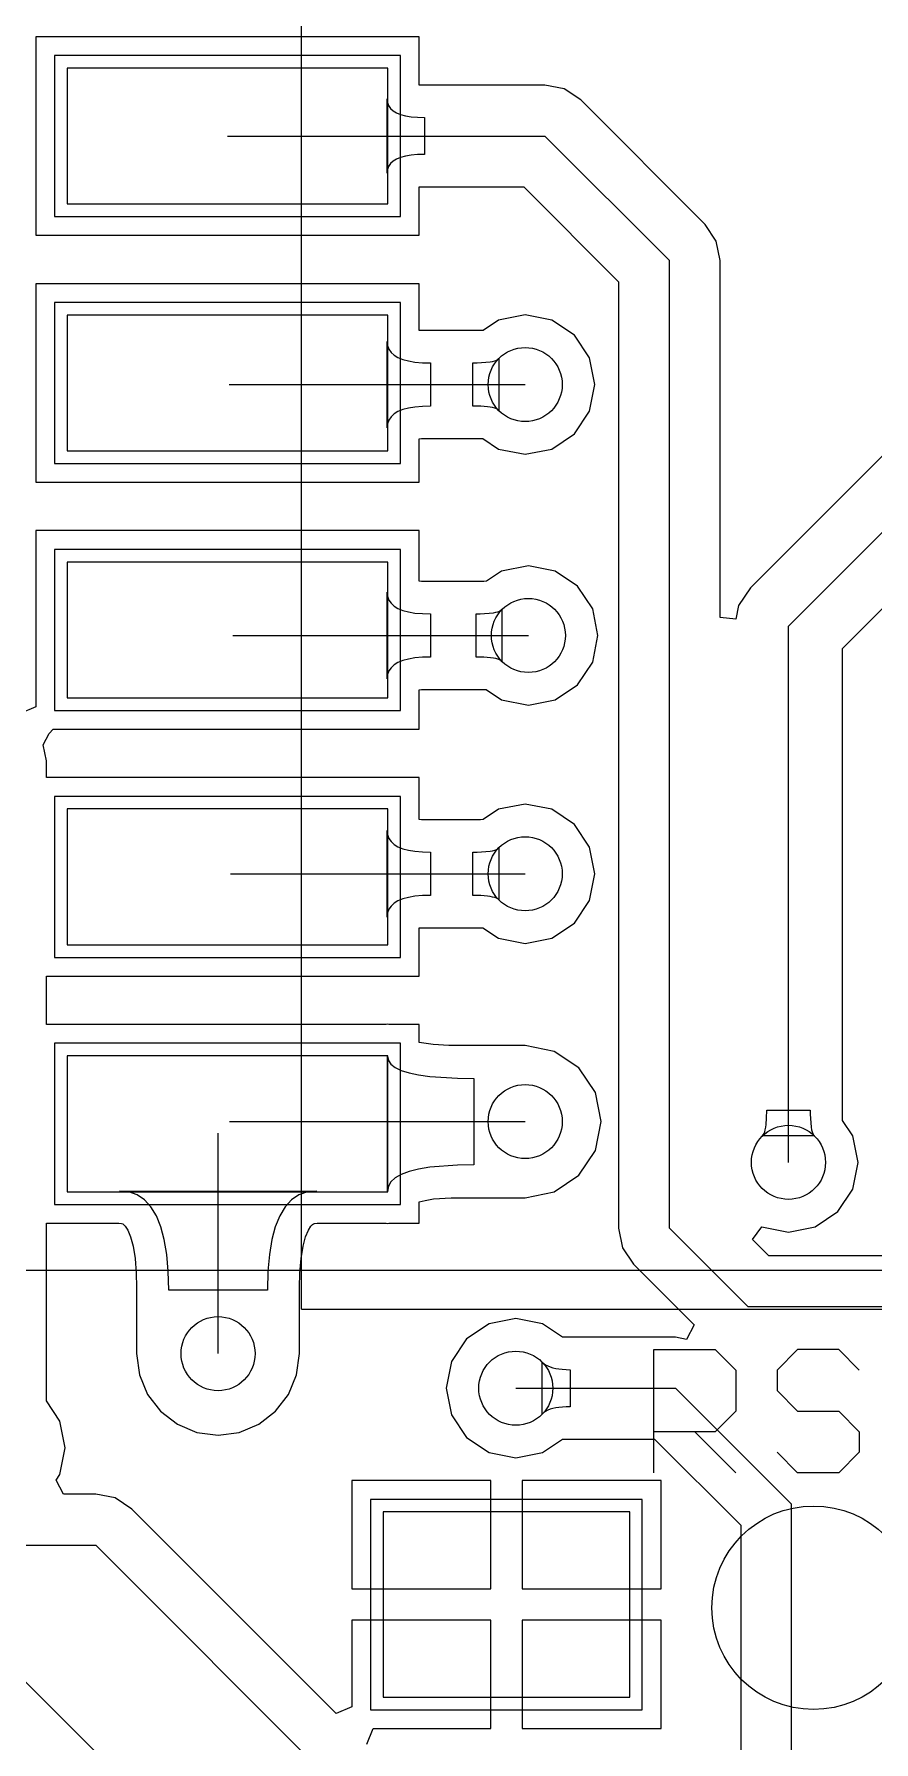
# Model space of a CAD drawing. Header units: millimetres. Extents: x 38 to 147, y 67 to 99.
# Drawn here: x 75.73 to 82.53, y 74.17 to 88 of the extents above; entities that cross this region are included whole.
import ezdxf

# ---------------------------------------------------------------- set-up
doc = ezdxf.new("R2010")
doc.units = ezdxf.units.MM
for name, color, linetype in [('BottomOverlay', 54, 'Continuous'), ('MultiLayer', 9, 'Continuous'), ('TopLayer', 1, 'Continuous'), ('TopOverlay', 2, 'Continuous'), ('TopPaste', 8, 'Continuous'), ('TopSolder', 216, 'Continuous')]:
    doc.layers.add(name, color=color, linetype=linetype)

# ---------------------------------------------------------------- blocks, each defined once
blk = doc.blocks.new('_______52')
at = {"layer": 'TopLayer'}
for p, q in [((-0.699, 3.438), (-0.699, 1.438)), ((0.801, 3.438), (-0.699, 3.438)), ((0.801, 1.438), (0.801, 3.438)), ((-0.699, 1.438), (0.801, 1.438)), ((-0.699, -1.562), (-0.699, -3.562)), ((0.801, -1.562), (-0.699, -1.562)), ((0.801, -3.562), (0.801, -1.562)), ((-0.699, -3.562), (0.801, -3.562))]:
    blk.add_line(p, q, dxfattribs=at)
at = {"layer": 'TopOverlay'}
blk.add_circle((0.025, -0.051), 0.824, dxfattribs=at)
at = {"layer": 'TopPaste'}
for p, q in [((-0.699, 3.438), (-0.699, 1.438)), ((0.801, 3.438), (-0.699, 3.438)), ((0.801, 1.438), (0.801, 3.438)), ((-0.699, 1.438), (0.801, 1.438)), ((-0.699, -1.562), (-0.699, -3.562)), ((0.801, -1.562), (-0.699, -1.562)), ((0.801, -3.562), (0.801, -1.562)), ((-0.699, -3.562), (0.801, -3.562))]:
    blk.add_line(p, q, dxfattribs=at)
at = {"layer": 'TopSolder'}
for p, q in [((-0.801, 3.54), (-0.801, 1.337)), ((0.902, 3.54), (-0.801, 3.54)), ((0.902, 1.337), (0.902, 3.54)), ((-0.801, 1.337), (0.902, 1.337)), ((-0.801, -1.46), (-0.801, -3.663)), ((0.902, -1.46), (-0.801, -1.46)), ((0.902, -3.663), (0.902, -1.46)), ((-0.801, -3.663), (0.902, -3.663))]:
    blk.add_line(p, q, dxfattribs=at)
blk = doc.blocks.new('ESP_07_62')
at = {"layer": 'TopLayer'}
for p, q in [((0.3, -5.45), (-2.3, -5.45)), ((-2.3, -5.45), (-2.3, -6.55)), ((0.3, -6.55), (0.3, -5.45)), ((-2.3, -6.55), (0.3, -6.55)), ((0.3, -7.45), (-2.3, -7.45)), ((-2.3, -7.45), (-2.3, -8.55)), ((0.3, -8.55), (0.3, -7.45)), ((-2.3, -8.55), (0.3, -8.55)), ((0.3, -9.45), (-2.3, -9.45)), ((-2.3, -9.45), (-2.3, -10.55)), ((0.3, -10.55), (0.3, -9.45)), ((-2.3, -10.55), (0.3, -10.55)), ((0.3, -11.45), (-2.3, -11.45)), ((-2.3, -11.45), (-2.3, -12.55)), ((0.3, -12.55), (0.3, -11.45)), ((-2.3, -12.55), (0.3, -12.55)), ((0.3, -13.45), (-2.3, -13.45)), ((-2.3, -13.45), (-2.3, -14.55)), ((0.3, -14.55), (0.3, -13.45)), ((-2.3, -14.55), (0.3, -14.55))]:
    blk.add_line(p, q, dxfattribs=at)
at = {"layer": 'TopOverlay'}
for q in [(-0.4, 5.7), (15.6, -15.5)]:
    blk.add_line((-0.4, -15.5), q, dxfattribs=at)
at = {"layer": 'TopPaste'}
for p, q in [((0.3, -5.45), (-2.3, -5.45)), ((-2.3, -5.45), (-2.3, -6.55)), ((0.3, -6.55), (0.3, -5.45)), ((-2.3, -6.55), (0.3, -6.55)), ((0.3, -7.45), (-2.3, -7.45)), ((-2.3, -7.45), (-2.3, -8.55)), ((0.3, -8.55), (0.3, -7.45)), ((-2.3, -8.55), (0.3, -8.55)), ((0.3, -9.45), (-2.3, -9.45)), ((-2.3, -9.45), (-2.3, -10.55)), ((0.3, -10.55), (0.3, -9.45)), ((-2.3, -10.55), (0.3, -10.55)), ((0.3, -11.45), (-2.3, -11.45)), ((-2.3, -11.45), (-2.3, -12.55)), ((0.3, -12.55), (0.3, -11.45)), ((-2.3, -12.55), (0.3, -12.55)), ((0.3, -13.45), (-2.3, -13.45)), ((-2.3, -13.45), (-2.3, -14.55)), ((0.3, -14.55), (0.3, -13.45)), ((-2.3, -14.55), (0.3, -14.55))]:
    blk.add_line(p, q, dxfattribs=at)
at = {"layer": 'TopSolder'}
for p, q in [((0.402, -5.348), (-2.402, -5.348)), ((-2.402, -5.348), (-2.402, -6.652)), ((0.402, -6.652), (0.402, -5.348)), ((-2.402, -6.652), (0.402, -6.652)), ((0.402, -7.348), (-2.402, -7.348)), ((-2.402, -7.348), (-2.402, -8.652)), ((0.402, -8.652), (0.402, -7.348)), ((-2.402, -8.652), (0.402, -8.652)), ((0.402, -9.348), (-2.402, -9.348)), ((-2.402, -9.348), (-2.402, -10.652)), ((0.402, -10.652), (0.402, -9.348)), ((-2.402, -10.652), (0.402, -10.652)), ((0.402, -11.348), (-2.402, -11.348)), ((-2.402, -11.348), (-2.402, -12.652)), ((0.402, -12.652), (0.402, -11.348)), ((-2.402, -12.652), (0.402, -12.652)), ((0.402, -13.348), (-2.402, -13.348)), ((-2.402, -13.348), (-2.402, -14.652)), ((0.402, -14.652), (0.402, -13.348)), ((-2.402, -14.652), (0.402, -14.652))]:
    blk.add_line(p, q, dxfattribs=at)
blk = doc.blocks.new('18650_SMT_B_63')
at = {"layer": 'BottomOverlay'}
blk.add_line((69.985, 9.42), (-7.015, 9.42), dxfattribs=at)

msp = doc.modelspace()

# ---------------------------------------------------------------- linework, layer by layer
at = {"layer": 'MultiLayer'}
for centre in [(79.705, 85.166), (79.731, 83.134), (79.705, 81.204), (79.705, 79.197), (81.839, 78.867), (77.216, 77.318), (79.629, 77.038)]:
    msp.add_circle(centre, 0.3, dxfattribs=at)
at = {"layer": 'TopLayer'}
for p, q in [((91.499, 93.489), (81.53, 83.52)), ((81.839, 83.21), (91.808, 93.179)), ((82.276, 83.029), (91.989, 92.742)), ((78.846, 87.983), (75.738, 87.983)), ((75.738, 87.983), (75.738, 86.375)), ((78.846, 87.591), (78.846, 87.983)), ((79.864, 87.591), (78.846, 87.591)), ((80.022, 87.56), (79.864, 87.591)), ((80.155, 87.471), (80.022, 87.56)), ((78.586, 86.879), (78.586, 87.479)), ((78.586, 87.479), (78.589, 87.451)), ((78.589, 87.451), (78.598, 87.425)), ((78.598, 87.425), (78.613, 87.403)), ((81.165, 86.461), (80.155, 87.471)), ((78.613, 87.403), (78.635, 87.383)), ((78.635, 87.383), (78.662, 87.367)), ((78.662, 87.367), (78.695, 87.353)), ((78.695, 87.353), (78.735, 87.343)), ((78.735, 87.343), (78.78, 87.335)), ((78.78, 87.335), (78.832, 87.331)), ((78.832, 87.331), (78.889, 87.329)), ((78.889, 87.329), (78.889, 87.029)), ((77.292, 87.179), (79.864, 87.179)), ((79.864, 87.179), (80.874, 86.17)), ((78.662, 86.992), (78.635, 86.975)), ((78.695, 87.005), (78.662, 86.992)), ((78.735, 87.016), (78.695, 87.005)), ((78.78, 87.023), (78.735, 87.016)), ((78.832, 87.028), (78.78, 87.023)), ((78.889, 87.029), (78.832, 87.028)), ((78.589, 86.908), (78.586, 86.879)), ((78.598, 86.933), (78.589, 86.908)), ((78.613, 86.956), (78.598, 86.933)), ((78.635, 86.975), (78.613, 86.956)), ((78.846, 86.375), (78.846, 86.767)), ((78.846, 86.767), (79.694, 86.767)), ((79.694, 86.767), (80.462, 85.999)), ((81.254, 86.328), (81.165, 86.461)), ((75.738, 86.375), (78.846, 86.375)), ((81.286, 86.17), (81.254, 86.328)), ((80.874, 78.334), (80.874, 86.17)), ((81.286, 83.279), (81.286, 86.17)), ((78.846, 85.983), (75.738, 85.983)), ((75.738, 85.983), (75.738, 84.375)), ((78.846, 85.605), (78.846, 85.983)), ((80.462, 85.999), (80.462, 78.334)), ((79.489, 85.688), (79.365, 85.605)), ((79.705, 85.731), (79.489, 85.688)), ((79.921, 85.688), (79.705, 85.731)), ((80.105, 85.566), (79.921, 85.688)), ((78.586, 84.816), (78.586, 85.516)), ((78.586, 85.516), (78.59, 85.483)), ((78.59, 85.483), (78.6, 85.453)), ((78.864, 85.604), (78.846, 85.605)), ((79.344, 85.604), (78.864, 85.604)), ((79.365, 85.605), (79.344, 85.604)), ((80.227, 85.382), (80.105, 85.566)), ((78.6, 85.453), (78.618, 85.427)), ((78.618, 85.427), (78.643, 85.404)), ((78.643, 85.404), (78.674, 85.385)), ((78.674, 85.385), (78.713, 85.369)), ((78.713, 85.369), (78.759, 85.357)), ((78.759, 85.357), (78.812, 85.348)), ((78.812, 85.348), (78.872, 85.343)), ((78.872, 85.343), (78.939, 85.341)), ((78.939, 85.341), (78.939, 84.991)), ((79.282, 85.341), (79.315, 85.342)), ((79.282, 84.991), (79.282, 85.341)), ((79.315, 85.342), (79.421, 85.35)), ((79.421, 85.35), (79.441, 85.354)), ((79.441, 85.354), (79.458, 85.358)), ((79.458, 85.358), (79.472, 85.364)), ((79.472, 85.364), (79.483, 85.37)), ((79.483, 85.37), (79.491, 85.376)), ((79.491, 85.376), (79.491, 84.956)), ((80.27, 85.166), (80.227, 85.382)), ((77.305, 85.166), (79.705, 85.166)), ((80.227, 84.95), (80.27, 85.166)), ((78.643, 84.928), (78.618, 84.905)), ((78.674, 84.947), (78.643, 84.928)), ((78.713, 84.963), (78.674, 84.947)), ((78.759, 84.975), (78.713, 84.963)), ((78.812, 84.984), (78.759, 84.975)), ((78.872, 84.989), (78.812, 84.984)), ((78.939, 84.991), (78.872, 84.989)), ((79.346, 84.99), (79.282, 84.991)), ((79.399, 84.986), (79.346, 84.99)), ((79.421, 84.982), (79.399, 84.986)), ((79.441, 84.979), (79.421, 84.982)), ((79.458, 84.974), (79.441, 84.979)), ((79.472, 84.969), (79.458, 84.974)), ((79.483, 84.963), (79.472, 84.969)), ((79.491, 84.956), (79.483, 84.963)), ((80.105, 84.767), (80.227, 84.95)), ((78.59, 84.849), (78.586, 84.816)), ((78.6, 84.879), (78.59, 84.849)), ((78.618, 84.905), (78.6, 84.879)), ((78.846, 84.727), (78.864, 84.729)), ((78.846, 84.375), (78.846, 84.727)), ((78.864, 84.729), (79.361, 84.729)), ((79.361, 84.729), (79.363, 84.729)), ((79.363, 84.729), (79.489, 84.644)), ((79.489, 84.644), (79.705, 84.601)), ((79.705, 84.601), (79.921, 84.644)), ((79.921, 84.644), (80.105, 84.767)), ((75.738, 84.375), (78.846, 84.375)), ((78.846, 83.983), (75.738, 83.983)), ((75.738, 83.983), (75.738, 82.555)), ((78.846, 83.573), (78.846, 83.983)), ((79.731, 83.699), (79.514, 83.656)), ((79.947, 83.656), (79.731, 83.699)), ((78.864, 83.572), (78.846, 83.573)), ((79.369, 83.572), (78.864, 83.572)), ((79.391, 83.573), (79.369, 83.572)), ((79.514, 83.656), (79.391, 83.573)), ((80.13, 83.534), (79.947, 83.656)), ((80.252, 83.35), (80.13, 83.534)), ((78.586, 82.784), (78.586, 83.484)), ((78.586, 83.484), (78.59, 83.451)), ((78.59, 83.451), (78.6, 83.421)), ((78.6, 83.421), (78.618, 83.395)), ((78.618, 83.395), (78.643, 83.372)), ((81.53, 83.52), (81.435, 83.378)), ((78.643, 83.372), (78.674, 83.353)), ((78.674, 83.353), (78.713, 83.337)), ((78.713, 83.337), (78.759, 83.325)), ((78.759, 83.325), (78.812, 83.316)), ((78.812, 83.316), (78.872, 83.311)), ((78.872, 83.311), (78.939, 83.309)), ((78.939, 83.309), (78.939, 82.959)), ((79.307, 83.309), (79.341, 83.31)), ((79.307, 82.959), (79.307, 83.309)), ((79.341, 83.31), (79.447, 83.318)), ((79.447, 83.318), (79.466, 83.322)), ((79.466, 83.322), (79.483, 83.326)), ((79.483, 83.326), (79.497, 83.332)), ((79.497, 83.332), (79.508, 83.338)), ((79.508, 83.338), (79.516, 83.344)), ((79.516, 83.344), (79.516, 82.924)), ((80.295, 83.134), (80.252, 83.35)), ((81.413, 83.266), (81.286, 83.279)), ((81.435, 83.378), (81.413, 83.266)), ((77.337, 83.134), (79.731, 83.134)), ((80.252, 82.918), (80.295, 83.134)), ((81.839, 78.867), (81.839, 83.21)), ((82.276, 79.228), (82.276, 83.029)), ((78.6, 82.847), (78.59, 82.817)), ((78.618, 82.873), (78.6, 82.847)), ((78.643, 82.896), (78.618, 82.873)), ((78.674, 82.915), (78.643, 82.896)), ((78.713, 82.931), (78.674, 82.915)), ((78.759, 82.943), (78.713, 82.931)), ((78.812, 82.952), (78.759, 82.943)), ((78.872, 82.957), (78.812, 82.952)), ((78.939, 82.959), (78.872, 82.957)), ((79.371, 82.958), (79.307, 82.959)), ((79.424, 82.954), (79.371, 82.958)), ((79.447, 82.95), (79.424, 82.954)), ((79.466, 82.947), (79.447, 82.95)), ((79.483, 82.942), (79.466, 82.947)), ((79.497, 82.937), (79.483, 82.942)), ((79.508, 82.931), (79.497, 82.937)), ((79.516, 82.924), (79.508, 82.931)), ((80.13, 82.735), (80.252, 82.918)), ((78.59, 82.817), (78.586, 82.784)), ((79.947, 82.612), (80.13, 82.735)), ((78.846, 82.695), (78.864, 82.697)), ((78.846, 82.375), (78.846, 82.695)), ((78.864, 82.697), (79.387, 82.697)), ((79.387, 82.697), (79.388, 82.697)), ((79.388, 82.697), (79.514, 82.612)), ((79.514, 82.612), (79.731, 82.569)), ((79.731, 82.569), (79.947, 82.612)), ((75.738, 82.555), (75.611, 82.502)), ((75.799, 82.248), (75.848, 82.339)), ((75.848, 82.339), (75.879, 82.375)), ((75.879, 82.375), (78.846, 82.375)), ((75.825, 82.118), (75.799, 82.248)), ((75.825, 81.983), (75.825, 82.118)), ((78.846, 81.983), (75.825, 81.983)), ((78.846, 81.643), (78.846, 81.983)), ((79.705, 81.769), (79.489, 81.726)), ((79.921, 81.726), (79.705, 81.769)), ((78.864, 81.641), (78.846, 81.643)), ((79.344, 81.641), (78.864, 81.641)), ((79.365, 81.643), (79.344, 81.641)), ((79.489, 81.726), (79.365, 81.643)), ((80.105, 81.603), (79.921, 81.726)), ((80.227, 81.42), (80.105, 81.603)), ((78.586, 80.854), (78.586, 81.554)), ((78.586, 81.554), (78.59, 81.521)), ((78.59, 81.521), (78.6, 81.491)), ((78.6, 81.491), (78.618, 81.465)), ((78.618, 81.465), (78.643, 81.442)), ((78.643, 81.442), (78.674, 81.423)), ((78.674, 81.423), (78.713, 81.407)), ((78.713, 81.407), (78.759, 81.395)), ((78.759, 81.395), (78.812, 81.386)), ((78.812, 81.386), (78.872, 81.381)), ((78.872, 81.381), (78.939, 81.379)), ((78.939, 81.379), (78.939, 81.029)), ((79.282, 81.029), (79.282, 81.379)), ((79.282, 81.379), (79.315, 81.379)), ((79.315, 81.379), (79.421, 81.388)), ((79.421, 81.388), (79.441, 81.391)), ((79.441, 81.391), (79.458, 81.396)), ((79.458, 81.396), (79.472, 81.401)), ((79.472, 81.401), (79.483, 81.407)), ((79.483, 81.407), (79.491, 81.414)), ((79.491, 81.414), (79.491, 80.994)), ((80.27, 81.204), (80.227, 81.42)), ((77.317, 81.204), (79.705, 81.204)), ((80.227, 80.988), (80.27, 81.204)), ((78.6, 80.917), (78.59, 80.887)), ((78.618, 80.943), (78.6, 80.917)), ((78.643, 80.966), (78.618, 80.943)), ((78.674, 80.985), (78.643, 80.966)), ((78.713, 81.001), (78.674, 80.985)), ((78.759, 81.013), (78.713, 81.001)), ((78.812, 81.022), (78.759, 81.013)), ((78.872, 81.027), (78.812, 81.022)), ((78.939, 81.029), (78.872, 81.027)), ((79.346, 81.027), (79.282, 81.029)), ((79.399, 81.023), (79.346, 81.027)), ((79.421, 81.02), (79.399, 81.023)), ((79.441, 81.016), (79.421, 81.02)), ((79.458, 81.012), (79.441, 81.016)), ((79.472, 81.006), (79.458, 81.012)), ((79.483, 81), (79.472, 81.006)), ((79.491, 80.994), (79.483, 81)), ((80.105, 80.804), (80.227, 80.988)), ((78.59, 80.887), (78.586, 80.854)), ((78.846, 80.765), (78.864, 80.766)), ((78.864, 80.766), (79.361, 80.766)), ((79.361, 80.766), (79.363, 80.766)), ((79.363, 80.766), (79.489, 80.682)), ((79.921, 80.682), (80.105, 80.804)), ((78.846, 80.375), (78.846, 80.765)), ((79.489, 80.682), (79.705, 80.639)), ((79.705, 80.639), (79.921, 80.682)), ((75.825, 79.983), (75.825, 80.375)), ((75.825, 80.375), (78.846, 80.375)), ((78.579, 79.983), (75.825, 79.983)), ((78.589, 79.985), (78.579, 79.983)), ((78.599, 79.983), (78.589, 79.985)), ((78.846, 79.983), (78.599, 79.983)), ((78.846, 79.839), (78.846, 79.983)), ((78.885, 79.831), (78.846, 79.839)), ((78.958, 79.821), (78.885, 79.831)), ((79.085, 79.813), (78.958, 79.821)), ((79.705, 79.813), (79.085, 79.813)), ((79.941, 79.766), (79.705, 79.813)), ((78.589, 78.632), (78.589, 79.726)), ((78.589, 79.726), (78.596, 79.692)), ((78.596, 79.692), (78.617, 79.662)), ((78.617, 79.662), (78.652, 79.635)), ((80.141, 79.633), (79.941, 79.766)), ((78.652, 79.635), (78.701, 79.612)), ((78.701, 79.612), (78.764, 79.592)), ((78.764, 79.592), (78.841, 79.576)), ((78.841, 79.576), (78.932, 79.563)), ((78.932, 79.563), (79.156, 79.549)), ((79.156, 79.549), (79.289, 79.547)), ((79.289, 79.547), (79.289, 78.847)), ((80.274, 79.433), (80.141, 79.633)), ((80.321, 79.197), (80.274, 79.433)), ((81.662, 79.226), (81.664, 79.291)), ((81.664, 79.291), (82.014, 79.291)), ((82.014, 79.291), (82.014, 79.257)), ((82.014, 79.257), (82.023, 79.151)), ((77.31, 79.197), (79.705, 79.197)), ((80.274, 78.962), (80.321, 79.197)), ((81.641, 79.101), (81.647, 79.115)), ((81.647, 79.115), (81.651, 79.131)), ((81.651, 79.131), (81.655, 79.151)), ((81.655, 79.151), (81.658, 79.173)), ((81.658, 79.173), (81.662, 79.226)), ((82.023, 79.151), (82.026, 79.131)), ((82.026, 79.131), (82.031, 79.115)), ((82.031, 79.115), (82.036, 79.101)), ((82.278, 79.207), (82.276, 79.228)), ((82.361, 79.083), (82.278, 79.207)), ((77.216, 77.318), (77.216, 79.103)), ((81.629, 79.081), (81.635, 79.09)), ((82.049, 79.081), (81.629, 79.081)), ((81.635, 79.09), (81.641, 79.101)), ((82.036, 79.101), (82.042, 79.09)), ((82.042, 79.09), (82.049, 79.081)), ((82.404, 78.867), (82.361, 79.083)), ((79.156, 78.845), (78.932, 78.828)), ((79.289, 78.847), (79.156, 78.845)), ((80.141, 78.762), (80.274, 78.962)), ((82.361, 78.651), (82.404, 78.867)), ((78.617, 78.71), (78.596, 78.673)), ((78.652, 78.742), (78.617, 78.71)), ((78.701, 78.77), (78.652, 78.742)), ((78.764, 78.794), (78.701, 78.77)), ((78.841, 78.813), (78.764, 78.794)), ((78.932, 78.828), (78.841, 78.813)), ((79.941, 78.628), (80.141, 78.762)), ((76.492, 78.627), (76.416, 78.635)), ((76.416, 78.635), (78.016, 78.635)), ((76.56, 78.603), (76.492, 78.627)), ((76.62, 78.563), (76.56, 78.603)), ((76.672, 78.507), (76.62, 78.563)), ((77.812, 78.563), (77.76, 78.507)), ((77.872, 78.603), (77.812, 78.563)), ((77.94, 78.627), (77.872, 78.603)), ((78.016, 78.635), (77.94, 78.627)), ((78.596, 78.673), (78.589, 78.632)), ((78.846, 78.547), (78.894, 78.559)), ((78.894, 78.559), (78.963, 78.571)), ((78.963, 78.571), (79.105, 78.581)), ((79.105, 78.581), (79.705, 78.581)), ((79.705, 78.581), (79.941, 78.628)), ((82.238, 78.468), (82.361, 78.651)), ((76.716, 78.435), (76.672, 78.507)), ((76.752, 78.346), (76.716, 78.435)), ((77.716, 78.435), (77.68, 78.346)), ((77.76, 78.507), (77.716, 78.435)), ((78.846, 78.375), (78.846, 78.547)), ((82.055, 78.345), (82.238, 78.468)), ((75.825, 76.946), (75.825, 78.375)), ((75.825, 78.375), (76.413, 78.375)), ((76.413, 78.375), (76.434, 78.373)), ((76.434, 78.373), (76.443, 78.37)), ((76.443, 78.37), (76.451, 78.365)), ((76.451, 78.365), (76.464, 78.35)), ((76.464, 78.35), (76.484, 78.318)), ((76.484, 78.318), (76.506, 78.264)), ((76.78, 78.242), (76.752, 78.346)), ((77.68, 78.346), (77.652, 78.242)), ((77.926, 78.264), (77.948, 78.318)), ((77.948, 78.318), (77.968, 78.35)), ((77.968, 78.35), (77.981, 78.365)), ((77.981, 78.365), (77.989, 78.37)), ((77.989, 78.37), (77.998, 78.373)), ((77.998, 78.373), (78.019, 78.375)), ((78.019, 78.375), (78.579, 78.375)), ((78.579, 78.375), (78.589, 78.373)), ((78.589, 78.373), (78.599, 78.375)), ((78.599, 78.375), (78.846, 78.375)), ((80.462, 78.334), (80.493, 78.176)), ((80.874, 78.334), (81.509, 77.699)), ((81.546, 78.243), (81.623, 78.345)), ((81.623, 78.345), (81.839, 78.302)), ((81.839, 78.302), (82.055, 78.345)), ((76.506, 78.264), (76.527, 78.187)), ((76.527, 78.187), (76.543, 78.089)), ((76.8, 78.122), (76.78, 78.242)), ((77.652, 78.242), (77.632, 78.122)), ((77.889, 78.089), (77.905, 78.187)), ((77.905, 78.187), (77.926, 78.264)), ((80.493, 78.176), (80.582, 78.042)), ((81.679, 78.111), (81.546, 78.243)), ((76.543, 78.089), (76.553, 77.97)), ((76.812, 77.985), (76.8, 78.122)), ((77.632, 78.122), (77.62, 77.985)), ((77.879, 77.97), (77.889, 78.089)), ((80.582, 78.042), (81.075, 77.55)), ((90.83, 78.111), (81.679, 78.111)), ((76.553, 77.97), (76.556, 77.855)), ((76.816, 77.832), (76.812, 77.985)), ((77.62, 77.985), (77.616, 77.832)), ((77.876, 77.855), (77.879, 77.97)), ((76.556, 77.855), (76.556, 77.318)), ((77.616, 77.832), (76.816, 77.832)), ((77.876, 77.318), (77.876, 77.855)), ((79.629, 77.603), (79.413, 77.56)), ((79.845, 77.56), (79.629, 77.603)), ((81.509, 77.699), (90.83, 77.699)), ((79.413, 77.56), (79.23, 77.438)), ((80.008, 77.451), (79.845, 77.56)), ((80.013, 77.45), (80.008, 77.451)), ((80.015, 77.45), (80.013, 77.45)), ((80.924, 77.45), (80.015, 77.45)), ((81.012, 77.433), (80.924, 77.45)), ((81.075, 77.55), (81.012, 77.433)), ((76.556, 77.318), (76.579, 77.147)), ((77.853, 77.147), (77.876, 77.318)), ((79.23, 77.438), (79.107, 77.254)), ((79.107, 77.254), (79.064, 77.038)), ((79.843, 76.828), (79.843, 77.248)), ((79.843, 77.248), (79.856, 77.237)), ((79.856, 77.237), (79.871, 77.227)), ((79.871, 77.227), (79.888, 77.218)), ((79.888, 77.218), (79.908, 77.21)), ((79.908, 77.21), (79.929, 77.203)), ((79.929, 77.203), (79.953, 77.198)), ((79.953, 77.198), (79.978, 77.194)), ((79.978, 77.194), (80.006, 77.191)), ((80.006, 77.191), (80.069, 77.188)), ((80.069, 77.188), (80.069, 76.888)), ((76.579, 77.147), (76.645, 76.988)), ((77.787, 76.988), (77.853, 77.147)), ((79.064, 77.038), (79.107, 76.822)), ((79.629, 77.038), (80.924, 77.038)), ((80.924, 77.038), (81.864, 76.098)), ((75.825, 76.937), (75.825, 76.946)), ((75.826, 76.935), (75.825, 76.937)), ((75.934, 76.772), (75.826, 76.935)), ((76.645, 76.988), (76.75, 76.851)), ((77.682, 76.851), (77.787, 76.988)), ((75.977, 76.556), (75.934, 76.772)), ((76.75, 76.851), (76.886, 76.746)), ((77.546, 76.746), (77.682, 76.851)), ((79.107, 76.822), (79.23, 76.639)), ((79.856, 76.84), (79.843, 76.828)), ((79.871, 76.85), (79.856, 76.84)), ((79.888, 76.859), (79.871, 76.85)), ((79.908, 76.867), (79.888, 76.859)), ((79.929, 76.873), (79.908, 76.867)), ((79.953, 76.879), (79.929, 76.873)), ((79.978, 76.883), (79.953, 76.879)), ((80.037, 76.888), (79.978, 76.883)), ((80.069, 76.888), (80.037, 76.888)), ((76.886, 76.746), (77.045, 76.68)), ((77.045, 76.68), (77.216, 76.658)), ((77.216, 76.658), (77.387, 76.68)), ((77.387, 76.68), (77.546, 76.746)), ((79.23, 76.639), (79.413, 76.516)), ((79.845, 76.516), (80.008, 76.625)), ((80.008, 76.625), (80.01, 76.626)), ((80.01, 76.626), (80.019, 76.626)), ((80.019, 76.626), (80.754, 76.626)), ((80.754, 76.626), (81.452, 75.928)), ((75.934, 76.339), (75.977, 76.556)), ((79.413, 76.516), (79.629, 76.473)), ((79.629, 76.473), (79.845, 76.516)), ((75.903, 76.292), (75.934, 76.339)), ((75.963, 76.18), (75.903, 76.292)), ((79.426, 76.29), (78.299, 76.29)), ((78.299, 76.29), (78.299, 75.413)), ((79.426, 75.413), (79.426, 76.29)), ((80.807, 76.29), (79.68, 76.29)), ((79.68, 76.29), (79.68, 75.413)), ((80.807, 75.413), (80.807, 76.29)), ((76.225, 76.18), (75.963, 76.18)), ((76.383, 76.149), (76.225, 76.18)), ((76.517, 76.059), (76.383, 76.149)), ((81.864, 72.746), (81.864, 76.098)), ((78.172, 74.404), (76.517, 76.059)), ((81.452, 75.928), (81.452, 72.746)), ((74.346, 75.768), (76.225, 75.768)), ((76.225, 75.768), (79.553, 72.441)), ((78.299, 75.413), (79.426, 75.413)), ((79.68, 75.413), (80.807, 75.413)), ((79.426, 75.159), (78.299, 75.159)), ((78.299, 75.159), (78.299, 74.457)), ((79.426, 74.282), (79.426, 75.159)), ((80.807, 75.159), (79.68, 75.159)), ((79.68, 75.159), (79.68, 74.282)), ((80.807, 74.282), (80.807, 75.159)), ((75.489, 74.828), (78.892, 71.425)), ((78.299, 74.457), (78.172, 74.404)), ((78.422, 74.155), (78.474, 74.282)), ((78.474, 74.282), (79.426, 74.282)), ((79.68, 74.282), (80.807, 74.282))]:
    msp.add_line(p, q, dxfattribs=at)
for centre in [(79.705, 85.166), (79.731, 83.134), (79.705, 81.204), (79.705, 79.197), (81.839, 78.867), (77.216, 77.318), (79.629, 77.038)]:
    msp.add_circle(centre, 0.3, dxfattribs=at)
at = {"layer": 'TopOverlay'}
for p, q in [((80.747, 76.352), (80.747, 77.352)), ((80.747, 77.352), (81.246, 77.352)), ((81.246, 77.352), (81.413, 77.185)), ((81.913, 77.352), (81.746, 77.185)), ((82.246, 77.352), (81.913, 77.352)), ((82.413, 77.185), (82.246, 77.352)), ((81.413, 77.185), (81.413, 76.852)), ((81.746, 77.185), (81.746, 77.019)), ((81.746, 77.019), (81.913, 76.852)), ((81.413, 76.852), (81.246, 76.686)), ((81.913, 76.852), (82.246, 76.852)), ((82.246, 76.852), (82.413, 76.686)), ((81.246, 76.686), (80.747, 76.686)), ((81.08, 76.686), (81.413, 76.352)), ((82.413, 76.686), (82.413, 76.519)), ((81.913, 76.352), (81.746, 76.519)), ((82.413, 76.519), (82.246, 76.352)), ((82.246, 76.352), (81.913, 76.352))]:
    msp.add_line(p, q, dxfattribs=at)

# ---------------------------------------------------------------- block references
for name, p, rotation in [('18650_SMT_B_63', (118.627, 87.414), 180), ('_______52', (81.991, 75.235), 90)]:
    msp.add_blockref(name, p, dxfattribs=dict(rotation=rotation))
msp.add_blockref('ESP_07_62', (78.292, 93.179))

doc.saveas('drawing.dxf')
